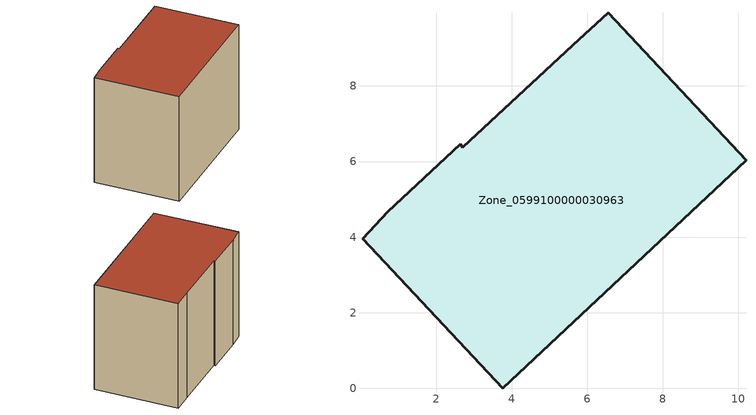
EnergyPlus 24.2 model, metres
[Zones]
Zone_0599100000030963
 floor ground (C_G): 2.71,6.38 5.62,9.08 6.55,9.94 10.2,6.04 3.77,0 0.06,3.95 0.72,4.67 2.64,6.45 z0
 wall outside (C_F): 10.2,6.04 6.55,9.94 5.62,9.08 2.71,6.38 2.64,6.45 0.72,4.67 0.06,3.95 3.77,0 10.2,6.04 z0:7.15
 roof outside (C_R): 2.71,6.38 2.64,6.45 0.72,4.67 0.06,3.95 3.77,0 10.2,6.04 6.55,9.94 5.62,9.08 z7.15
[BUILDING]
Pand.0599100000030963: North Axis=0; Terrain=City; Loads Convergence Tolerance Value=0.04; Temperature Convergence Tolerance Value=0.4; Solar Distribution=FullExterior; Maximum Number of Warmup Days=25; Minimum Number of Warmup Days=1
[Site:Location]
Rotterdam.The.Hague.AP_ZH_NLD Design_Conditions: Latitude=51.96; Longitude=4.45; Time Zone=1; Elevation=-4.5
[SITE:GROUNDTEMPERATURE:BUILDINGSURFACE]
18, 18, 18, 18, 18, 18, 18, 18, 18, 18, 18, 18
[MATERIAL] Thermal Absorptance=0.9; Solar Absorptance=0.7; Visible Absorptance=0.7
Name | Roughness | Thickness | Conductivity | Density | Specific Heat
G.TC.1946 | MediumSmooth | 0.15 | 1 | 540 | 1210
F.TC.1946 | Rough | 0.3 | 0.857143 | 1920 | 840
R.TC.1946 | MediumRough | 0.2 | 0.909091 | 1500 | 1000
[CONSTRUCTION]
C_G: G.TC.1946
C_F: F.TC.1946
C_R: R.TC.1946
[ZONE]
Zone_0599100000030963: Type=1; Multiplier=1; Ceiling Height=Autocalculate; Volume=Autocalculate; Floor Area=autocalculate; Part of Total Floor Area=Yes
[ZONEINFILTRATION:DESIGNFLOWRATE]
Infil_Zone_0599100000030963: Zone or ZoneList or Space or SpaceList=Zone_0599100000030963; Schedule=AlwaysOn; Design Flow Rate Calculation Method=Flow/Area; Flow Rate per Floor Area=0.003; Constant Term Coefficient=1; Temperature Term Coefficient=0; Velocity Term Coefficient=0; Velocity Squared Term Coefficient=0
[HVACTEMPLATE:ZONE:IDEALLOADSAIRSYSTEM]
Zone_0599100000030963: Maximum Heating Supply Air Temperature=50; Minimum Cooling Supply Air Temperature=13; Maximum Heating Supply Air Humidity Ratio=0.0156; Minimum Cooling Supply Air Humidity Ratio=0.0077; Heating Limit=NoLimit; Cooling Limit=NoLimit; Dehumidification Control Type=ConstantSensibleHeatRatio; Cooling Sensible Heat Ratio=0.7; Dehumidification Setpoint=60; Humidification Control Type=None; Humidification Setpoint=30; Outdoor Air Method=None; Outdoor Air Flow Rate per Person=0.00944; Outdoor Air Flow Rate per Zone Floor Area=0; Outdoor Air Flow Rate per Zone=0; Demand Controlled Ventilation Type=None; Outdoor Air Economizer Type=NoEconomizer; Heat Recovery Type=None; Sensible Heat Recovery Effectiveness=0.7; Latent Heat Recovery Effectiveness=0.65
[ZONECONTROL:THERMOSTAT]
ThermostatControl_Zone_0599100000030963: Zone or ZoneList=Zone_0599100000030963; Control Type Schedule=DualSetpointControlType; Control 1=Thermostat_Zone_0599100000030963; Temperature Difference Between Cutout And Setpoint=0
[THERMOSTATSETPOINT:DUALSETPOINT]
Thermostat_Zone_0599100000030963: Heating Setpoint Temperature Schedule=HeatingSetpoint_Zone_0599100000030963; Cooling Setpoint Temperature Schedule=CoolingSetpoint_Zone_0599100000030963
[SCHEDULE:COMPACT]
HeatingSetpoint_Zone_0599100000030963: Through: 12/31, For: AllDays, Until: 24:00, 21
CoolingSetpoint_Zone_0599100000030963: Through: 12/31, For: AllDays, Until: 24:00, 24
DualSetpointControlType: Through: 12/31, For: AllDays, Until: 24:00, 4
AlwaysOn: Through: 12/31, For: AllDays, Until: 24:00, 1
